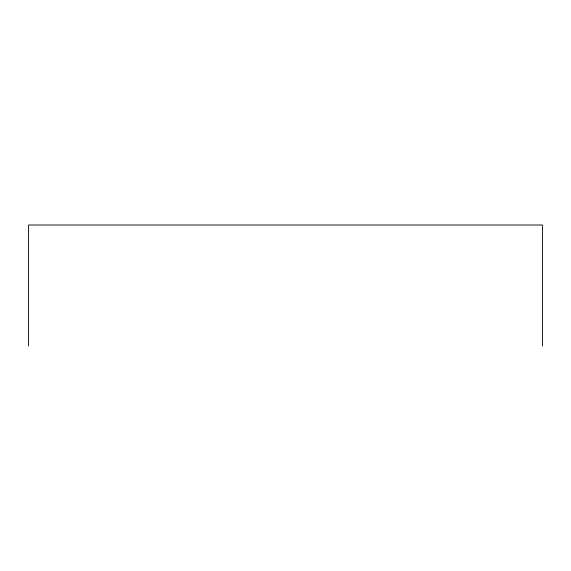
<?xml version="1.0" encoding="UTF-8"?>
<svg xmlns="http://www.w3.org/2000/svg" width="571" height="571" viewBox="0 0 571 571"><rect width="100%" height="100%" fill="white"/><g stroke="black" fill="none" stroke-linecap="round" stroke-linejoin="round"><path stroke-width="0.86" d="M542.45 345.99L542.45 225.01L28.55 225.01L28.55 345.99"/></g></svg>
